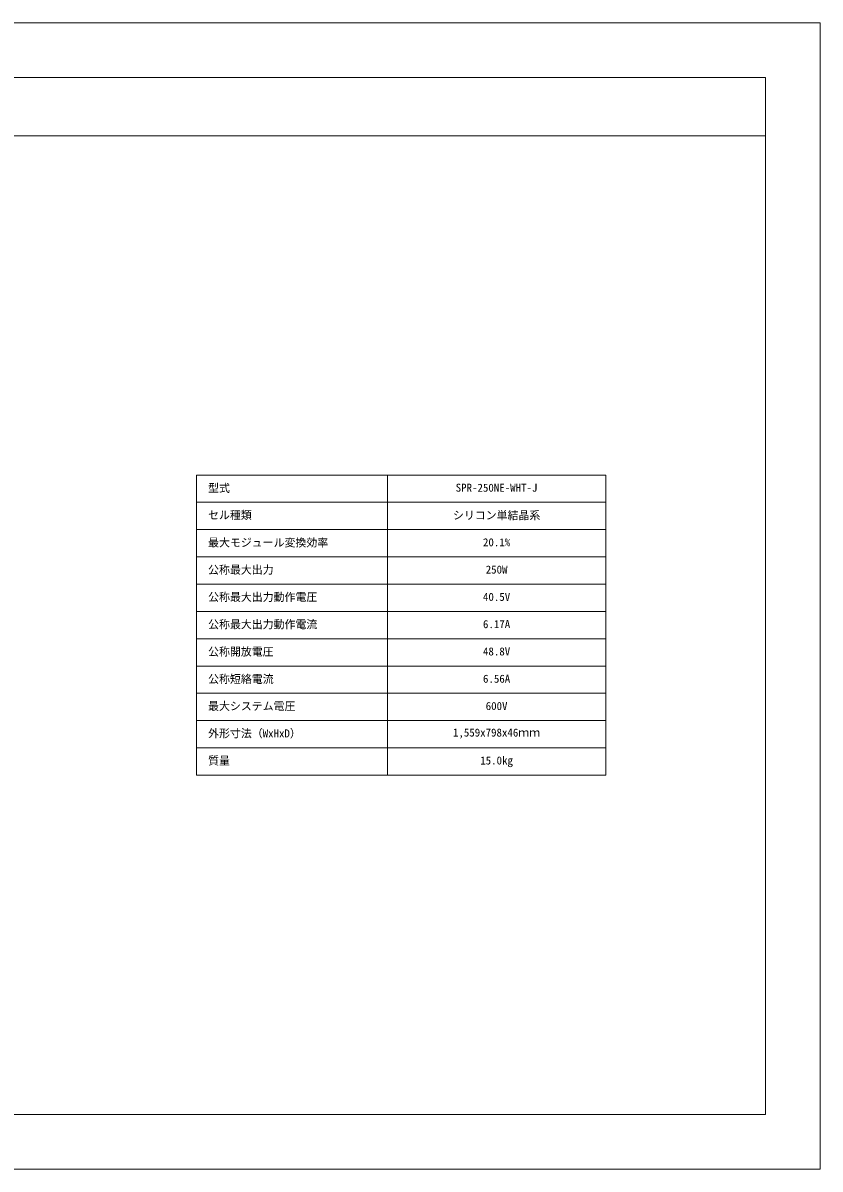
# Model space of a CAD drawing. Units: millimetres, scale not verified. Extents: x -2970 to 2970, y -2100 to 2100.
# Drawn here: x 50 to 2970, y -2100 to 2100 of the extents above; entities that cross this region are included whole.
import ezdxf
from ezdxf.enums import TextEntityAlignment as Align

# ---------------------------------------------------------------- set-up
doc = ezdxf.new("R2010")
doc.units = ezdxf.units.MM
doc.header["$LTSCALE"] = 5
for name, color, linetype, lineweight in [('0-0_0', 7, 'Continuous', 18), ('0-2_用紙枠', 7, 'Continuous', 18), ('0-3_図面枠', 7, 'Continuous', 18)]:
    doc.layers.add(name, color=color, linetype=linetype, lineweight=lineweight)
doc.styles.add('ＭＳ ゴシック', font='')
doc.styles.get('ＭＳ ゴシック').set_extended_font_data('MS Gothic')

msp = doc.modelspace()

# ---------------------------------------------------------------- linework, layer by layer
at = {"layer": '0-0_0'}
for p, q in [((685, 443.389), (2185, 443.389)), ((685, 443.389), (685, -656.611)), ((1385, 443.389), (1385, -656.611)), ((2185, 443.389), (2185, -656.611)), ((685, 343.389), (2185, 343.389)), ((685, 243.389), (2185, 243.389)), ((685, 143.389), (2185, 143.389)), ((685, 43.389), (2185, 43.389)), ((685, -56.611), (2185, -56.611)), ((685, -156.611), (2185, -156.611)), ((685, -256.611), (2185, -256.611)), ((685, -356.611), (2185, -356.611)), ((685, -456.611), (2185, -456.611)), ((685, -556.611), (2185, -556.611)), ((685, -656.611), (2185, -656.611))]:
    msp.add_line(p, q, dxfattribs=at)
at = {"layer": '0-2_用紙枠'}
msp.add_lwpolyline([(-2970, -2100), (2970, -2100), (2970, 2100), (-2970, 2100)], close=True, dxfattribs=at)
at = {"layer": '0-3_図面枠'}
msp.add_line((2770, 1686.778), (-2570, 1686.778), dxfattribs=at)
msp.add_lwpolyline([(2770, -1900), (2770, 1900), (-2570, 1900), (-2570, -1900)], close=True, dxfattribs=at)

# ---------------------------------------------------------------- texts
at = {"layer": '0-0_0', "style": 'ＭＳ ゴシック'}
for s, p in [('  型式', (688, 371.911)), ('SPR-250NE-WHT-J', (1635, 373.389)), ('  セル種類', (688, 272.934)), ('シリコン単結晶系', (1625, 272.252)), ('  最大モジュール変換効率', (688, 172.252)), ('20.1%', (1735, 173.389)), ('  公称最大出力', (688, 72.48)), ('250W', (1745, 73.389)), ('  公称最大出力動作電圧', (688, -27.407)), ('40.5V', (1735, -26.611)), ('  公称最大出力動作電流', (688, -127.407)), ('6.17A', (1735, -126.611)), ('  公称開放電圧', (688, -227.52)), ('48.8V', (1735, -226.611)), ('  公称短絡電流', (688, -327.748)), ('6.56A', (1735, -326.611)), ('  最大システム電圧', (688, -427.066)), ('600V', (1745, -426.611)), ('  外形寸法（WxHxD）', (688, -526.952)), ('1,559x798x46ｍｍ', (1625, -523.884)), ('  質量', (688, -626.952)), ('15.0㎏', (1725, -626.27))]:
    msp.add_text(s, height=29.33, dxfattribs=at).set_placement(p, align=Align.BOTTOM_LEFT)

doc.saveas('drawing.dxf')
